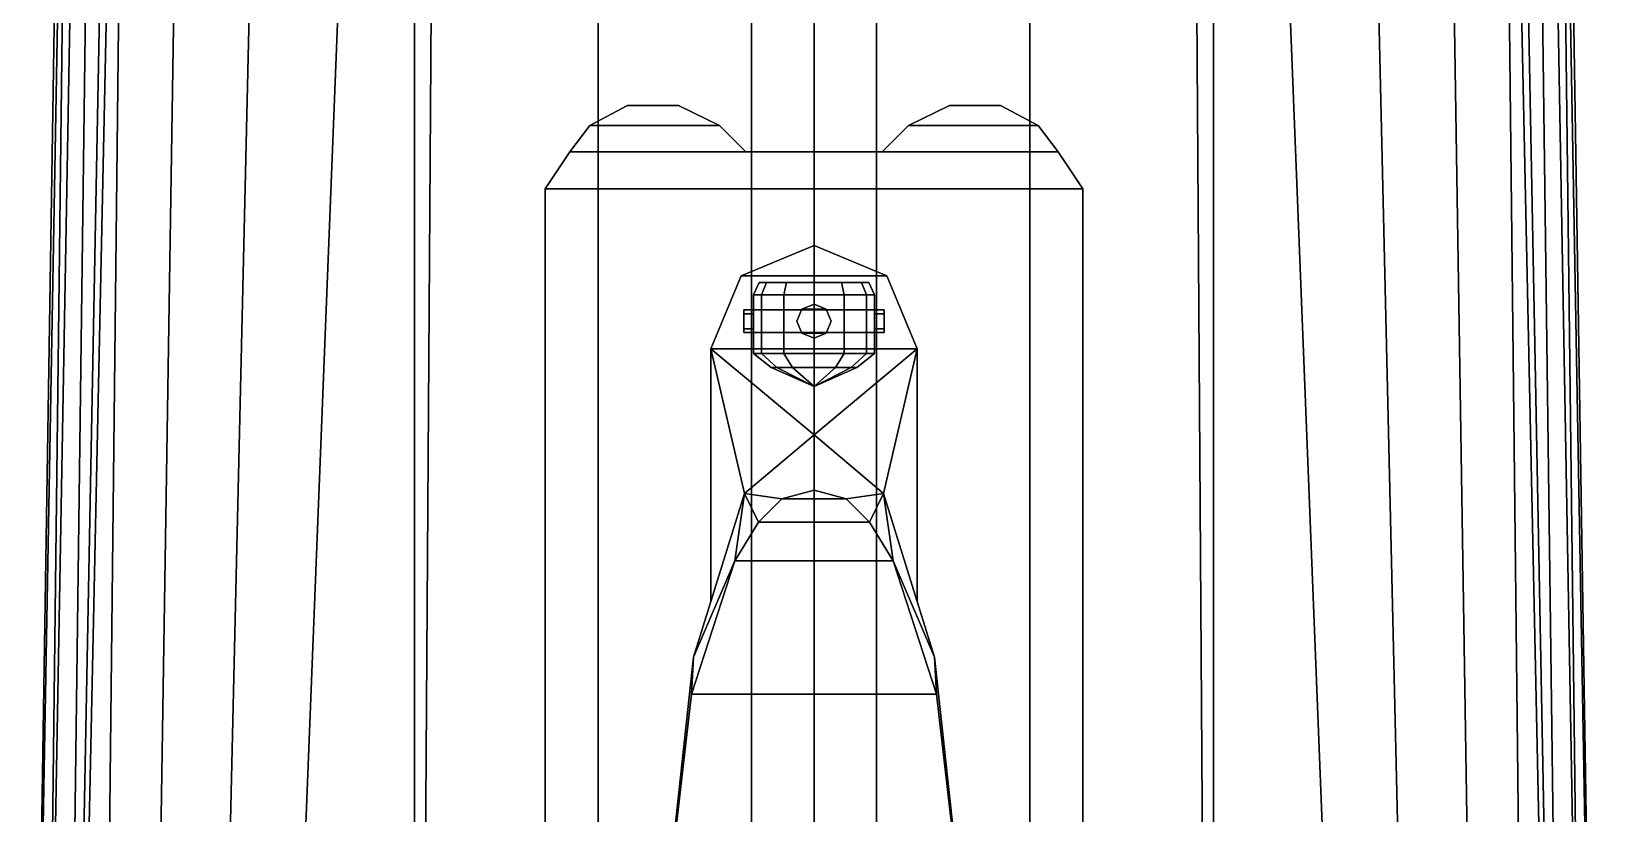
# Model space of a CAD drawing. Header units: millimetres. Extents: x -8 to 8, y -200 to 14.
# Drawn here: x -8.27 to 8.27, y -90.19 to -81.92 of the extents above; entities that cross this region are included whole.
import ezdxf

# ---------------------------------------------------------------- set-up
doc = ezdxf.new("R2010")
doc.units = ezdxf.units.MM
doc.layers.add('drawing', color=9, linetype='Continuous')
doc.layers.add('superstructure', color=3, linetype='Continuous')

msp = doc.modelspace()

# ---------------------------------------------------------------- linework, layer by layer
for points in [[(-7.74, -74.88, -36.31), (-7.87, -74.88, -37.98), (-8.27, -97.44, -37.98), (-8.14, -97.44, -36.25)], [(-7.92, -74.88, -39.22), (-7.86, -74.88, -39.98), (-8.13, -97.44, -40.07), (-8.27, -97.44, -39.22)], [(-7.87, -74.88, -37.98), (-7.92, -74.88, -39.22), (-8.27, -97.44, -39.22), (-8.27, -97.44, -37.98)], [(-7.42, -74.88, -35.98), (-7.74, -74.88, -36.31), (-8.14, -97.44, -36.25), (-7.85, -97.44, -35.94)], [(-7.86, -74.88, -39.98), (-7.61, -74.88, -40.87), (-7.9, -97.44, -41.01), (-8.13, -97.44, -40.07)], [(-7.61, -74.88, -40.87), (-7.27, -74.88, -41.57), (-7.52, -97.44, -41.95), (-7.9, -97.44, -41.01)], [(-7.33, -74.88, -33.93), (-7.42, -74.88, -35.98), (-7.85, -97.44, -35.94), (-7.81, -97.44, -33.95)], [(-4.22, -80.22, -33.82), (-7.33, -74.88, -33.93), (-7.81, -97.44, -33.95), (-4.22, -97.44, -33.82)], [(-7.27, -74.88, -41.57), (-6.66, -74.88, -42.32), (-7.01, -97.44, -42.84), (-7.52, -97.44, -41.95)], [(-6.66, -74.88, -42.32), (-5.81, -74.88, -43), (-6.33, -97.44, -43.5), (-7.01, -97.44, -42.84)], [(-5.81, -74.88, -43), (-4.76, -74.88, -43.55), (-5.65, -97.44, -43.85), (-6.33, -97.44, -43.5)], [(-4.76, -74.88, -43.55), (-4, -74.88, -43.83), (-4.15, -97.44, -44.27), (-5.65, -97.44, -43.85)], [(-4, -74.88, -43.83), (-2.28, -74.88, -44.28), (-2.28, -97.44, -44.53), (-4.15, -97.44, -44.27)], [(-2.28, -74.88, -44.28), (-0.66, -74.88, -44.58), (-0.66, -97.44, -44.62), (-2.28, -97.44, -44.53)], [(0, -97.44, -44.66), (-0.66, -97.44, -44.62), (-0.66, -74.88, -44.58), (0, -74.88, -44.66)], [(0, -74.88, -44.66), (0.66, -74.88, -44.58), (0.66, -97.44, -44.62), (0, -97.44, -44.66)], [(2.28, -97.44, -44.53), (0.66, -97.44, -44.62), (0.66, -74.88, -44.58), (2.28, -74.88, -44.28)], [(4.15, -97.44, -44.27), (2.28, -97.44, -44.53), (2.28, -74.88, -44.28), (4, -74.88, -43.83)], [(5.65, -97.44, -43.85), (4.15, -97.44, -44.27), (4, -74.88, -43.83), (4.76, -74.88, -43.55)], [(4.22, -97.44, -33.82), (7.81, -97.44, -33.95), (7.33, -74.88, -33.93), (4.22, -80.22, -33.82)], [(6.33, -97.44, -43.5), (5.65, -97.44, -43.85), (4.76, -74.88, -43.55), (5.81, -74.88, -43)], [(7.01, -97.44, -42.84), (6.33, -97.44, -43.5), (5.81, -74.88, -43), (6.66, -74.88, -42.32)], [(7.52, -97.44, -41.95), (7.01, -97.44, -42.84), (6.66, -74.88, -42.32), (7.27, -74.88, -41.57)], [(7.9, -97.44, -41.01), (7.52, -97.44, -41.95), (7.27, -74.88, -41.57), (7.61, -74.88, -40.87)], [(7.81, -97.44, -33.95), (7.85, -97.44, -35.94), (7.42, -74.88, -35.98), (7.33, -74.88, -33.93)], [(7.85, -97.44, -35.94), (8.14, -97.44, -36.25), (7.74, -74.88, -36.31), (7.42, -74.88, -35.98)], [(8.13, -97.44, -40.07), (7.9, -97.44, -41.01), (7.61, -74.88, -40.87), (7.86, -74.88, -39.98)], [(8.14, -97.44, -36.25), (8.27, -97.44, -37.98), (7.87, -74.88, -37.98), (7.74, -74.88, -36.31)], [(8.27, -97.44, -39.22), (8.13, -97.44, -40.07), (7.86, -74.88, -39.98), (7.92, -74.88, -39.22)], [(8.27, -97.44, -37.98), (8.27, -97.44, -39.22), (7.92, -74.88, -39.22), (7.87, -74.88, -37.98)]]:
    msp.add_3dface(points)
at = {"layer": 'drawing'}
msp.add_xline((0, -140.99, -61.87), (0, -1), dxfattribs=at)
at = {"layer": 'superstructure'}
for points in [[(-4.22, -80.22, -31.68), (-4.22, -80.22, -33.82), (-4.22, -97.44, -33.82), (-4.22, -97.44, -31.68)], [(4.22, -97.44, -31.68), (4.22, -80.22, -31.68), (-4.22, -80.22, -31.68), (-4.22, -97.44, -31.68)], [(4.22, -97.44, -33.82), (4.22, -80.22, -33.82), (4.22, -80.22, -31.68), (4.22, -97.44, -31.68)], [(-1.43, -82.71, -29.63), (-1, -82.92, -29.63), (-2.37, -82.92, -29.63), (-1.97, -82.71, -29.63)], [(-2.37, -82.92, -29.53), (-1, -82.92, -29.53), (-1.43, -82.71, -29.53), (-1.97, -82.71, -29.53)], [(-1.97, -82.71, -29.63), (-2.37, -82.92, -29.63), (-2.37, -82.92, -29.53), (-1.97, -82.71, -29.53)], [(-1.97, -82.71, -29.53), (-1.43, -82.71, -29.53), (-1.43, -82.71, -29.63), (-1.97, -82.71, -29.63)], [(-1.43, -82.71, -29.53), (-1, -82.92, -29.53), (-1, -82.92, -29.63), (-1.43, -82.71, -29.63)], [(1.43, -82.71, -29.63), (1, -82.92, -29.63), (1, -82.92, -29.53), (1.43, -82.71, -29.53)], [(1.43, -82.71, -29.53), (1, -82.92, -29.53), (2.37, -82.92, -29.53), (1.97, -82.71, -29.53)], [(2.37, -82.92, -29.63), (1, -82.92, -29.63), (1.43, -82.71, -29.63), (1.97, -82.71, -29.63)], [(1.97, -82.71, -29.63), (1.43, -82.71, -29.63), (1.43, -82.71, -29.53), (1.97, -82.71, -29.53)], [(1.97, -82.71, -29.53), (2.37, -82.92, -29.53), (2.37, -82.92, -29.63), (1.97, -82.71, -29.63)], [(-2.58, -83.2, -29.53), (-0.72, -83.2, -29.53), (-1, -82.92, -29.53), (-2.37, -82.92, -29.53)], [(-1, -82.92, -29.63), (-0.72, -83.2, -29.63), (-2.58, -83.2, -29.63), (-2.37, -82.92, -29.63)], [(-2.37, -82.92, -29.63), (-2.58, -83.2, -29.63), (-2.58, -83.2, -29.53), (-2.37, -82.92, -29.53)], [(-1, -82.92, -29.53), (-0.72, -83.2, -29.53), (-0.72, -83.2, -29.63), (-1, -82.92, -29.63)], [(1, -82.92, -29.53), (0.72, -83.2, -29.53), (2.58, -83.2, -29.53), (2.37, -82.92, -29.53)], [(1, -82.92, -29.63), (0.72, -83.2, -29.63), (0.72, -83.2, -29.53), (1, -82.92, -29.53)], [(2.58, -83.2, -29.63), (0.72, -83.2, -29.63), (1, -82.92, -29.63), (2.37, -82.92, -29.63)], [(2.37, -82.92, -29.53), (2.58, -83.2, -29.53), (2.58, -83.2, -29.63), (2.37, -82.92, -29.63)], [(2.58, -83.2, -29.63), (2.84, -83.59, -29.63), (-2.84, -83.59, -29.63), (-2.58, -83.2, -29.63)], [(-2.84, -83.59, -29.53), (2.84, -83.59, -29.53), (2.58, -83.2, -29.53), (-2.58, -83.2, -29.53)], [(-2.58, -83.2, -29.63), (-2.84, -83.59, -29.63), (-2.84, -83.59, -29.53), (-2.58, -83.2, -29.53)], [(-0.72, -83.2, -29.53), (0.72, -83.2, -29.53), (0.72, -83.2, -29.63), (-0.72, -83.2, -29.63)], [(2.58, -83.2, -29.53), (2.84, -83.59, -29.53), (2.84, -83.59, -29.63), (2.58, -83.2, -29.63)], [(-2.84, -91.8, -29.53), (2.84, -91.8, -29.53), (2.84, -83.59, -29.53), (-2.84, -83.59, -29.53)], [(-2.84, -83.59, -29.63), (2.84, -83.59, -29.63), (2.84, -83.59, -31.68), (-2.84, -83.59, -31.68)], [(-2.84, -83.59, -31.68), (-2.84, -91.8, -31.68), (-2.84, -91.8, -29.53), (-2.84, -83.59, -29.53)], [(2.84, -83.59, -29.53), (2.84, -91.8, -29.53), (2.84, -91.8, -31.68), (2.84, -83.59, -31.68)], [(-0.771, -84.509, -27.72), (0, -84.19, -27.72), (0, -84.19, -29.53), (-0.771, -84.509, -29.53)], [(0.771, -84.509, -27.72), (0, -84.19, -27.72), (0, -84.19, -27.72), (-0.771, -84.509, -27.72)], [(0, -84.19, -27.72), (0.771, -84.509, -27.72), (0.771, -84.509, -29.53), (0, -84.19, -29.53)], [(-1.09, -85.28, -27.72), (-0.771, -84.509, -27.72), (-0.771, -84.509, -29.53), (-1.09, -85.28, -29.53)], [(1.09, -85.28, -27.72), (0.771, -84.509, -27.72), (-0.771, -84.509, -27.72), (-1.09, -85.28, -27.72)], [(0.771, -84.509, -27.72), (1.09, -85.28, -27.72), (1.09, -85.28, -29.53), (0.771, -84.509, -29.53)], [(-0.554, -84.71, -27.22), (-0.64, -84.71, -26.9), (-0.58, -84.58, -26.9), (-0.502, -84.58, -27.19)], [(-0.64, -84.71, -26.9), (-0.554, -84.71, -26.58), (-0.502, -84.58, -26.61), (-0.58, -84.58, -26.9)], [(-0.58, -84.58, -26.9), (0.502, -84.58, -27.19), (0.29, -84.58, -27.402), (-0.502, -84.58, -27.19)], [(-0.502, -84.58, -26.61), (0.58, -84.58, -26.9), (0.502, -84.58, -27.19), (-0.58, -84.58, -26.9)], [(-0.32, -84.71, -27.454), (-0.554, -84.71, -27.22), (-0.502, -84.58, -27.19), (-0.29, -84.58, -27.402)], [(-0.554, -84.71, -26.58), (-0.32, -84.71, -26.346), (-0.29, -84.58, -26.398), (-0.502, -84.58, -26.61)], [(-0.502, -84.58, -27.19), (0.29, -84.58, -27.402), (0, -84.58, -27.48), (-0.29, -84.58, -27.402)], [(-0.29, -84.58, -26.398), (0.502, -84.58, -26.61), (0.58, -84.58, -26.9), (-0.502, -84.58, -26.61)], [(0, -84.71, -27.54), (-0.32, -84.71, -27.454), (-0.29, -84.58, -27.402), (0, -84.58, -27.48)], [(-0.32, -84.71, -26.346), (0, -84.71, -26.26), (0, -84.58, -26.32), (-0.29, -84.58, -26.398)], [(0, -84.58, -26.32), (0.29, -84.58, -26.398), (0.502, -84.58, -26.61), (-0.29, -84.58, -26.398)], [(0.32, -84.71, -27.454), (0, -84.71, -27.54), (0, -84.58, -27.48), (0.29, -84.58, -27.402)], [(0, -84.71, -26.26), (0.32, -84.71, -26.346), (0.29, -84.58, -26.398), (0, -84.58, -26.32)], [(0.554, -84.71, -27.22), (0.32, -84.71, -27.454), (0.29, -84.58, -27.402), (0.502, -84.58, -27.19)], [(0.32, -84.71, -26.346), (0.554, -84.71, -26.58), (0.502, -84.58, -26.61), (0.29, -84.58, -26.398)], [(0.64, -84.71, -26.9), (0.554, -84.71, -27.22), (0.502, -84.58, -27.19), (0.58, -84.58, -26.9)], [(0.554, -84.71, -26.58), (0.64, -84.71, -26.9), (0.58, -84.58, -26.9), (0.502, -84.58, -26.61)], [(-0.554, -85.33, -27.22), (-0.64, -85.33, -26.9), (-0.64, -84.71, -26.9), (-0.554, -84.71, -27.22)], [(-0.64, -85.33, -26.9), (-0.554, -85.33, -26.58), (-0.554, -84.71, -26.58), (-0.64, -84.71, -26.9)], [(-0.32, -85.33, -27.454), (-0.554, -85.33, -27.22), (-0.554, -84.71, -27.22), (-0.32, -84.71, -27.454)], [(-0.554, -85.33, -26.58), (-0.32, -85.33, -26.346), (-0.32, -84.71, -26.346), (-0.554, -84.71, -26.58)], [(0, -85.33, -27.54), (-0.32, -85.33, -27.454), (-0.32, -84.71, -27.454), (0, -84.71, -27.54)], [(-0.32, -85.33, -26.346), (0, -85.33, -26.26), (0, -84.71, -26.26), (-0.32, -84.71, -26.346)], [(0, -84.81, -27.65), (0, -84.81, -27.65), (-0.127, -84.863, -27.65), (0.127, -84.863, -27.65)], [(0, -84.81, -27.72), (-0.127, -84.863, -27.72), (-0.127, -84.863, -27.65), (0, -84.81, -27.65)], [(0.32, -85.33, -27.454), (0, -85.33, -27.54), (0, -84.71, -27.54), (0.32, -84.71, -27.454)], [(0, -85.33, -26.26), (0.32, -85.33, -26.346), (0.32, -84.71, -26.346), (0, -84.71, -26.26)], [(0.127, -84.863, -27.72), (0, -84.81, -27.72), (0, -84.81, -27.65), (0.127, -84.863, -27.65)], [(0.554, -85.33, -27.22), (0.32, -85.33, -27.454), (0.32, -84.71, -27.454), (0.554, -84.71, -27.22)], [(0.32, -85.33, -26.346), (0.554, -85.33, -26.58), (0.554, -84.71, -26.58), (0.32, -84.71, -26.346)], [(0.64, -85.33, -26.9), (0.554, -85.33, -27.22), (0.554, -84.71, -27.22), (0.64, -84.71, -26.9)], [(0.554, -85.33, -26.58), (0.64, -85.33, -26.9), (0.64, -84.71, -26.9), (0.554, -84.71, -26.58)], [(-0.64, -84.87, -26.94), (-0.64, -84.87, -27.45), (-0.74, -84.87, -27.5), (-0.74, -84.87, -26.94)], [(-0.74, -84.87, -27.5), (-0.74, -85.11, -27.5), (-0.74, -85.11, -26.94), (-0.74, -84.87, -26.94)], [(-0.32, -84.87, -27.65), (-0.32, -85.11, -27.65), (-0.74, -85.11, -27.5), (-0.74, -84.87, -27.5)], [(-0.64, -84.87, -27.45), (-0.32, -84.87, -27.55), (-0.32, -84.87, -27.65), (-0.74, -84.87, -27.5)], [(-0.64, -84.91, -26.85), (-0.64, -84.87, -26.94), (-0.74, -84.87, -26.94), (-0.74, -84.91, -26.85)], [(-0.74, -84.87, -26.94), (-0.74, -85.11, -26.94), (-0.74, -85.07, -26.85), (-0.74, -84.91, -26.85)], [(-0.74, -84.91, -26.85), (-0.74, -85.07, -26.85), (-0.64, -85.07, -26.85), (-0.64, -84.91, -26.85)], [(-0.64, -85.11, -26.94), (-0.64, -85.11, -27.45), (-0.64, -84.87, -27.45), (-0.64, -84.87, -26.94)], [(-0.64, -85.11, -27.45), (-0.32, -85.11, -27.55), (-0.32, -84.87, -27.55), (-0.64, -84.87, -27.45)], [(-0.64, -85.07, -26.85), (-0.64, -85.11, -26.94), (-0.64, -84.87, -26.94), (-0.64, -84.91, -26.85)], [(-0.32, -85.11, -27.65), (-0.32, -84.87, -27.65), (0.32, -84.87, -27.65), (0.32, -85.11, -27.65)], [(0.32, -84.87, -27.55), (-0.32, -84.87, -27.55), (-0.32, -85.11, -27.55), (0.32, -85.11, -27.55)], [(0.32, -84.87, -27.65), (-0.32, -84.87, -27.65), (-0.32, -84.87, -27.55), (0.32, -84.87, -27.55)], [(-0.127, -84.863, -27.72), (-0.18, -84.99, -27.72), (-0.18, -84.99, -27.65), (-0.127, -84.863, -27.65)], [(-0.18, -84.99, -27.72), (-0.127, -85.117, -27.72), (-0.127, -85.117, -27.65), (-0.18, -84.99, -27.65)], [(0.127, -84.863, -27.65), (-0.127, -84.863, -27.65), (-0.13, -84.87, -27.65), (0.13, -84.87, -27.65)], [(0.18, -84.99, -27.72), (0.127, -84.863, -27.72), (0.127, -84.863, -27.65), (0.18, -84.99, -27.65)], [(0.127, -85.117, -27.72), (0.18, -84.99, -27.72), (0.18, -84.99, -27.65), (0.127, -85.117, -27.65)], [(0.32, -85.11, -27.65), (0.32, -84.87, -27.65), (0.74, -84.87, -27.5), (0.74, -85.11, -27.5)], [(0.64, -84.87, -27.45), (0.32, -84.87, -27.55), (0.32, -85.11, -27.55), (0.64, -85.11, -27.45)], [(0.74, -84.87, -27.5), (0.32, -84.87, -27.65), (0.32, -84.87, -27.55), (0.64, -84.87, -27.45)], [(0.64, -84.91, -26.85), (0.64, -84.87, -26.94), (0.64, -85.11, -26.94), (0.64, -85.07, -26.85)], [(0.74, -84.91, -26.85), (0.74, -84.87, -26.94), (0.64, -84.87, -26.94), (0.64, -84.91, -26.85)], [(0.64, -84.87, -26.94), (0.64, -84.87, -27.45), (0.64, -85.11, -27.45), (0.64, -85.11, -26.94)], [(0.74, -84.87, -26.94), (0.74, -84.87, -27.5), (0.64, -84.87, -27.45), (0.64, -84.87, -26.94)], [(0.74, -85.07, -26.85), (0.74, -84.91, -26.85), (0.64, -84.91, -26.85), (0.64, -85.07, -26.85)], [(0.74, -85.11, -26.94), (0.74, -84.87, -26.94), (0.74, -84.91, -26.85), (0.74, -85.07, -26.85)], [(0.74, -85.11, -27.5), (0.74, -84.87, -27.5), (0.74, -84.87, -26.94), (0.74, -85.11, -26.94)], [(-0.74, -85.07, -26.85), (-0.74, -85.11, -26.94), (-0.64, -85.11, -26.94), (-0.64, -85.07, -26.85)], [(-0.74, -85.11, -26.94), (-0.74, -85.11, -27.5), (-0.64, -85.11, -27.45), (-0.64, -85.11, -26.94)], [(-0.74, -85.11, -27.5), (-0.32, -85.11, -27.65), (-0.32, -85.11, -27.55), (-0.64, -85.11, -27.45)], [(0.32, -85.11, -27.55), (-0.32, -85.11, -27.55), (-0.32, -85.11, -27.65), (0.32, -85.11, -27.65)], [(-0.127, -85.117, -27.65), (0.127, -85.117, -27.65), (0.13, -85.11, -27.65), (-0.13, -85.11, -27.65)], [(0, -85.17, -27.65), (0, -85.17, -27.65), (0.127, -85.117, -27.65), (-0.127, -85.117, -27.65)], [(-0.127, -85.117, -27.72), (0, -85.17, -27.72), (0, -85.17, -27.65), (-0.127, -85.117, -27.65)], [(0, -85.17, -27.72), (0.127, -85.117, -27.72), (0.127, -85.117, -27.65), (0, -85.17, -27.65)], [(0.64, -85.11, -27.45), (0.32, -85.11, -27.55), (0.32, -85.11, -27.65), (0.74, -85.11, -27.5)], [(0.64, -85.07, -26.85), (0.64, -85.11, -26.94), (0.74, -85.11, -26.94), (0.74, -85.07, -26.85)], [(0.64, -85.11, -26.94), (0.64, -85.11, -27.45), (0.74, -85.11, -27.5), (0.74, -85.11, -26.94)], [(-1.09, -87.951, -27.72), (-1.09, -85.28, -27.72), (-1.09, -85.28, -29.53), (-1.09, -87.951, -29.53)], [(0, -86.19, -27.72), (1.09, -85.28, -27.72), (-1.09, -85.28, -27.72), (0, -86.19, -27.72)], [(-0.735, -86.81, -27.72), (0, -86.19, -27.72), (-1.09, -85.28, -27.72)], [(-1.09, -87.951, -27.72), (-0.735, -86.81, -27.72), (-1.09, -85.28, -27.72)], [(-0.453, -85.48, -26.9), (-0.64, -85.33, -26.9), (-0.554, -85.33, -27.22), (-0.392, -85.48, -27.126)], [(-0.392, -85.48, -26.674), (-0.554, -85.33, -26.58), (-0.64, -85.33, -26.9), (-0.453, -85.48, -26.9)], [(-0.392, -85.48, -27.126), (-0.554, -85.33, -27.22), (-0.32, -85.33, -27.454), (-0.226, -85.48, -27.292)], [(-0.226, -85.48, -26.508), (-0.32, -85.33, -26.346), (-0.554, -85.33, -26.58), (-0.392, -85.48, -26.674)], [(-0.226, -85.48, -27.292), (-0.32, -85.33, -27.454), (0, -85.33, -27.54), (0, -85.48, -27.353)], [(0, -85.48, -26.447), (0, -85.33, -26.26), (-0.32, -85.33, -26.346), (-0.226, -85.48, -26.508)], [(0, -86.19, -27.72), (0.735, -86.81, -27.72), (1.09, -85.28, -27.72), (0, -86.19, -27.72)], [(0, -85.48, -27.353), (0, -85.33, -27.54), (0.32, -85.33, -27.454), (0.226, -85.48, -27.292)], [(0.226, -85.48, -26.508), (0.32, -85.33, -26.346), (0, -85.33, -26.26), (0, -85.48, -26.447)], [(0.226, -85.48, -27.292), (0.32, -85.33, -27.454), (0.554, -85.33, -27.22), (0.392, -85.48, -27.126)], [(0.392, -85.48, -26.674), (0.554, -85.33, -26.58), (0.32, -85.33, -26.346), (0.226, -85.48, -26.508)], [(0.392, -85.48, -27.126), (0.554, -85.33, -27.22), (0.64, -85.33, -26.9), (0.453, -85.48, -26.9)], [(0.453, -85.48, -26.9), (0.64, -85.33, -26.9), (0.554, -85.33, -26.58), (0.392, -85.48, -26.674)], [(0.735, -86.81, -27.72), (1.09, -87.951, -27.72), (1.09, -85.28, -27.72), (0.735, -86.81, -27.72)], [(1.09, -85.28, -27.72), (1.09, -87.951, -27.72), (1.09, -87.951, -29.53), (1.09, -85.28, -29.53)], [(0, -85.68, -26.9), (-0.453, -85.48, -26.9), (-0.392, -85.48, -27.126), (0, -85.68, -26.9)], [(0, -85.68, -26.9), (-0.392, -85.48, -26.674), (-0.453, -85.48, -26.9), (0, -85.68, -26.9)], [(0, -85.68, -26.9), (-0.392, -85.48, -27.126), (-0.226, -85.48, -27.292), (0, -85.68, -26.9)], [(0, -85.68, -26.9), (-0.226, -85.48, -26.508), (-0.392, -85.48, -26.674), (0, -85.68, -26.9)], [(0, -85.68, -26.9), (-0.226, -85.48, -27.292), (0, -85.48, -27.353), (0, -85.68, -26.9)], [(0, -85.68, -26.9), (0, -85.48, -26.447), (-0.226, -85.48, -26.508), (0, -85.68, -26.9)], [(0, -85.68, -26.9), (0.392, -85.48, -27.126), (0.453, -85.48, -26.9), (0, -85.68, -26.9)], [(0, -85.68, -26.9), (0.226, -85.48, -27.292), (0.392, -85.48, -27.126), (0, -85.68, -26.9)], [(0, -85.68, -26.9), (0, -85.48, -27.353), (0.226, -85.48, -27.292), (0, -85.68, -26.9)], [(0, -85.68, -26.9), (0.226, -85.48, -26.508), (0, -85.48, -26.447), (0, -85.68, -26.9)], [(0, -85.68, -26.9), (0.392, -85.48, -26.674), (0.226, -85.48, -26.508), (0, -85.68, -26.9)], [(0, -85.68, -26.9), (0.453, -85.48, -26.9), (0.392, -85.48, -26.674), (0, -85.68, -26.9)], [(-0.735, -86.81, -23.15), (0, -86.19, -23.15), (0, -86.19, -27.72), (-0.735, -86.81, -27.72)], [(-0.339, -86.865, -23.15), (0, -86.774, -23.15), (0, -86.19, -23.15), (-0.735, -86.81, -23.15)], [(0, -86.19, -23.15), (0.735, -86.81, -23.15), (0.735, -86.81, -27.72), (0, -86.19, -27.72)], [(0.735, -86.81, -23.15), (0, -86.19, -23.15), (0, -86.774, -23.15), (0.339, -86.865, -23.15)], [(-1.273, -88.54, -23.15), (-0.735, -86.81, -23.15), (-0.735, -86.81, -29.53), (-1.273, -88.54, -29.53)], [(-1.273, -88.54, -23.15), (-0.836, -87.522, -23.15), (-0.735, -86.81, -23.15)], [(-0.836, -87.522, -23.15), (-0.587, -87.113, -23.15), (-0.735, -86.81, -23.15)], [(-0.587, -87.113, -23.15), (-0.339, -86.865, -23.15), (-0.735, -86.81, -23.15)], [(-0.339, -86.865, -22.789), (0, -86.774, -22.833), (0, -86.774, -23.15), (-0.339, -86.865, -23.15)], [(0.339, -86.865, -22.789), (0, -86.774, -22.833), (0, -86.774, -22.833), (-0.339, -86.865, -22.789)], [(0.339, -86.865, -23.15), (0, -86.774, -23.15), (0, -86.774, -22.833), (0.339, -86.865, -22.789)], [(0.735, -86.81, -23.15), (0.339, -86.865, -23.15), (0.339, -86.865, -23.15), (0.587, -87.113, -23.15)], [(0.735, -86.81, -23.15), (0.587, -87.113, -23.15), (0.587, -87.113, -23.15), (0.836, -87.522, -23.15)], [(0.735, -86.81, -23.15), (1.273, -88.54, -23.15), (1.273, -88.54, -29.53), (0.735, -86.81, -29.53)], [(0.735, -86.81, -23.15), (0.836, -87.522, -23.15), (0.836, -87.522, -23.15), (1.273, -88.54, -23.15)], [(-0.587, -87.113, -22.728), (-0.339, -86.865, -22.789), (-0.339, -86.865, -23.15), (-0.587, -87.113, -23.15)], [(0.587, -87.113, -22.728), (0.339, -86.865, -22.789), (-0.339, -86.865, -22.789), (-0.587, -87.113, -22.728)], [(0.587, -87.113, -23.15), (0.339, -86.865, -23.15), (0.339, -86.865, -22.789), (0.587, -87.113, -22.728)], [(-0.836, -87.522, -22.604), (-0.587, -87.113, -22.728), (-0.587, -87.113, -23.15), (-0.836, -87.522, -23.15)], [(0.836, -87.522, -22.604), (0.587, -87.113, -22.728), (-0.587, -87.113, -22.728), (-0.836, -87.522, -22.604)], [(0.836, -87.522, -23.15), (0.587, -87.113, -23.15), (0.587, -87.113, -22.728), (0.836, -87.522, -22.604)], [(-1.294, -88.93, -22.217), (-0.836, -87.522, -22.604), (-0.836, -87.522, -23.15), (-1.294, -88.93, -23.15)], [(1.294, -88.93, -22.217), (0.836, -87.522, -22.604), (-0.836, -87.522, -22.604), (-1.294, -88.93, -22.217)], [(-1.294, -88.93, -23.15), (-0.836, -87.522, -23.15), (-1.273, -88.54, -23.15)], [(1.294, -88.93, -23.15), (0.836, -87.522, -23.15), (0.836, -87.522, -22.604), (1.294, -88.93, -22.217)], [(1.273, -88.54, -23.15), (0.836, -87.522, -23.15), (0.836, -87.522, -23.15), (1.294, -88.93, -23.15)], [(-1.47, -90.36, -23.15), (-1.273, -88.54, -23.15), (-1.273, -88.54, -29.53), (-1.47, -90.36, -29.53)], [(-1.461, -90.364, -23.15), (-1.294, -88.93, -23.15), (-1.273, -88.54, -23.15), (-1.47, -90.36, -23.15)], [(1.273, -88.54, -23.15), (1.47, -90.36, -23.15), (1.47, -90.36, -29.53), (1.273, -88.54, -29.53)], [(1.47, -90.36, -23.15), (1.273, -88.54, -23.15), (1.294, -88.93, -23.15), (1.461, -90.364, -23.15)], [(-1.461, -90.364, -21.804), (-1.294, -88.93, -22.217), (-1.294, -88.93, -23.15), (-1.461, -90.364, -23.15)], [(1.461, -90.364, -21.804), (1.294, -88.93, -22.217), (-1.294, -88.93, -22.217), (-1.461, -90.364, -21.804)], [(1.461, -90.364, -23.15), (1.294, -88.93, -23.15), (1.294, -88.93, -22.217), (1.461, -90.364, -21.804)]]:
    msp.add_3dface(points, dxfattribs=at)

doc.saveas('drawing.dxf')
